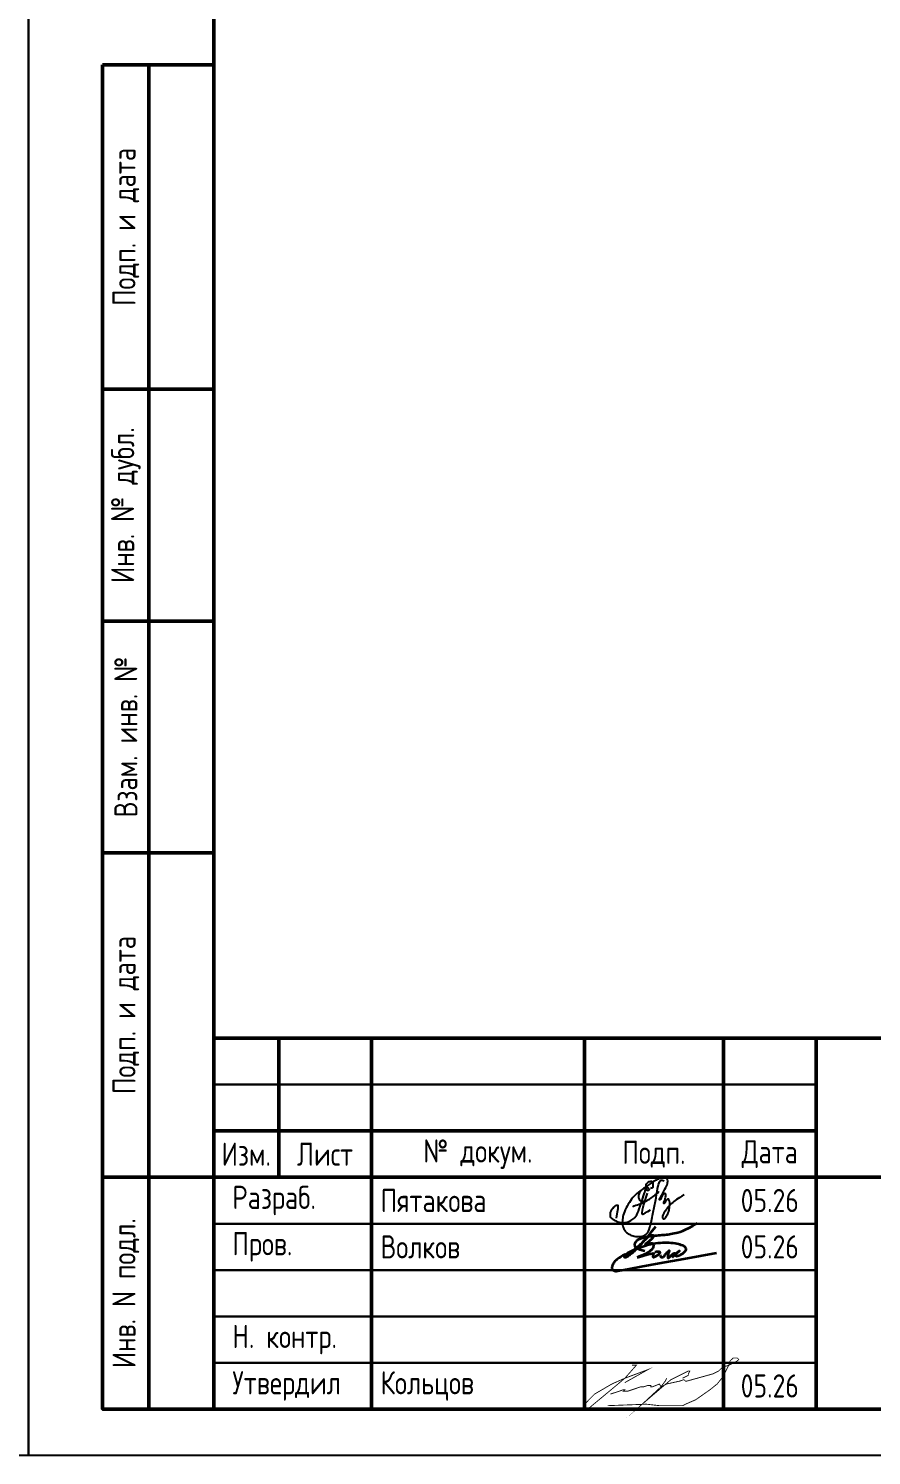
# Model space of a CAD drawing. Header units: millimetres. Extents: x -1533 to 5846, y -90 to 586.
# Drawn here: x -1050 to -959, y 0 to 153.9 of the extents above; entities that cross this region are included whole.
import ezdxf

# ---------------------------------------------------------------- set-up
doc = ezdxf.new("R2010")
doc.units = ezdxf.units.MM
doc.styles.add('Gost_type_A', font='GOST_A.TTF')

# ---------------------------------------------------------------- blocks, each defined once
blk = doc.blocks.new('Штамп левый нижний')
at = {"lineweight": 50}
for points in [[(-12, 145), (-7, 145), (-7, 110), (-12, 110)], [(-7, 145), (0, 145), (0, 110), (-7, 110)], [(-12, 110), (-7, 110), (-7, 85), (-12, 85)], [(-7, 110), (0, 110), (0, 85), (-7, 85)], [(-12, 85), (-7, 85), (-7, 60), (-12, 60)], [(-7, 85), (0, 85), (0, 60), (-7, 60)], [(-12, 60), (-7, 60), (-7, 25), (-12, 25)], [(-7, 60), (0, 60), (0, 25), (-7, 25)], [(-12, 25), (-7, 25), (-7, 0), (-12, 0)], [(-7, 25), (0, 25), (0, 0), (-7, 0)]]:
    blk.add_lwpolyline(points, close=True, dxfattribs=at)
at = {"char_height": 2.5, "attachment_point": 5, "rotation": 90, "style": 'Gost_type_A'}
for s, insert, width in [('Подп. и дата', (-9.5, 127.5), 35), ('Инв. № дубл.', (-9.5, 97.5), 25), ('Взам. инв. №', (-9.5, 72.5), 25), ('Подп. и дата', (-9.5, 42.5), 35), ('Инв. N подл.', (-9.5, 12.5), 25)]:
    blk.add_mtext(s, dxfattribs=dict(at, insert=insert, width=width))
blk = doc.blocks.new('Формат_А4')
blk.add_lwpolyline([(0, 297), (0, 0), (-210, 0), (-210, 297)], close=True)
at = {"lineweight": 50}
blk.add_lwpolyline([(-190, 292), (-5, 292), (-5, 5), (-190, 5)], close=True, dxfattribs=at)
blk = doc.blocks.new('Штамп большой нижний текстовый')
for points in [[(-185, 40), (-178, 40), (-178, 35), (-185, 35)], [(-178, 40), (-168, 40), (-168, 35), (-178, 35)], [(-168, 40), (-145, 40), (-145, 35), (-168, 35)], [(-145, 40), (-130, 40), (-130, 35), (-145, 35)], [(-130, 40), (-120, 40), (-120, 35), (-130, 35)], [(-185, 35), (-178, 35), (-178, 30), (-185, 30)], [(-178, 35), (-168, 35), (-168, 30), (-178, 30)], [(-168, 35), (-145, 35), (-145, 30), (-168, 30)], [(-145, 35), (-130, 35), (-130, 30), (-145, 30)], [(-130, 35), (-120, 35), (-120, 30), (-130, 30)], [(-185, 25), (-168, 25), (-168, 20), (-185, 20)], [(-168, 25), (-145, 25), (-145, 20), (-168, 20)], [(-145, 25), (-130, 25), (-130, 20), (-145, 20)], [(-130, 25), (-120, 25), (-120, 20), (-130, 20)], [(-185, 20), (-168, 20), (-168, 15), (-185, 15)], [(-168, 20), (-145, 20), (-145, 15), (-168, 15)], [(-145, 20), (-130, 20), (-130, 15), (-145, 15)], [(-130, 20), (-120, 20), (-120, 15), (-130, 15)], [(-185, 15), (-168, 15), (-168, 10), (-185, 10)], [(-168, 15), (-145, 15), (-145, 10), (-168, 10)], [(-145, 15), (-130, 15), (-130, 10), (-145, 10)], [(-130, 15), (-120, 15), (-120, 10), (-130, 10)], [(-185, 10), (-168, 10), (-168, 5), (-185, 5)], [(-168, 10), (-145, 10), (-145, 5), (-168, 5)], [(-145, 10), (-130, 10), (-130, 5), (-145, 5)], [(-130, 10), (-120, 10), (-120, 5), (-130, 5)], [(-185, 5), (-168, 5), (-168, 0), (-185, 0)], [(-168, 5), (-145, 5), (-145, 0), (-168, 0)], [(-145, 5), (-130, 5), (-130, 0), (-145, 0)], [(-130, 5), (-120, 5), (-120, 0), (-130, 0)]]:
    blk.add_lwpolyline(points, close=True)
at = {"lineweight": 50}
for points in [[(-185, 40), (-120, 40), (-120, 30), (-185, 30)], [(-178, 40), (-168, 40), (-168, 30), (-178, 30)], [(-145, 40), (-130, 40), (-130, 30), (-145, 30)], [(-120, 25), (0, 25), (0, 40), (-120, 40)], [(-185, 30), (-178, 30), (-178, 25), (-185, 25)], [(-178, 30), (-168, 30), (-168, 25), (-178, 25)], [(-168, 30), (-145, 30), (-145, 25), (-168, 25)], [(-145, 30), (-130, 30), (-130, 25), (-145, 25)], [(-130, 30), (-120, 30), (-120, 25), (-130, 25)], [(-185, 25), (-168, 25), (-168, 0), (-185, 0)], [(-168, 25), (-145, 25), (-145, 0), (-168, 0)], [(-145, 25), (-130, 25), (-130, 0), (-145, 0)], [(-130, 25), (-120, 25), (-120, 0), (-130, 0)], [(-120, 25), (-50, 25), (-50, 0), (-120, 0)]]:
    blk.add_lwpolyline(points, close=True, dxfattribs=at)
at = {"char_height": 2.5, "style": 'Gost_type_A'}
for s, insert, width, attachment_point in [('Изм.', (-181.5, 27.5), 7, 5), ('Лист', (-173, 27.5), 10, 5), ('№ докум.', (-156.5, 27.5), 23, 5), ('Подп.', (-137.5, 27.5), 15, 5), ('Дата', (-125, 27.5), 10, 5), ('\\pxl0.8;Разраб.', (-185, 22.5), 17, 4), ('\\pxl0.8;Пров.', (-185, 17.5), 17, 4), ('\\pxl0.8;Н. контр.', (-185, 7.5), 17, 4), ('\\pxl0.8;Утвердил', (-185, 2.5), 17, 4)]:
    blk.add_mtext(s, dxfattribs=dict(at, insert=insert, width=width, attachment_point=attachment_point))
blk = doc.blocks.new('Сотрудник 7_1')
at = {"lineweight": 35}
for points in [[(5.51, 4.62), (4.98, 3.97), (4.54, 3.43), (4.18, 3.01), (3.9, 2.68), (3.67, 2.43), (3.49, 2.24), (3.34, 2.09), (3.21, 1.97), (3.08, 1.86), (2.97, 1.76), (2.86, 1.67), (2.76, 1.6), (2.67, 1.53), (2.59, 1.47), (2.52, 1.42), (2.45, 1.38), (2.4, 1.35), (2.35, 1.33), (2.31, 1.31), (2.28, 1.3), (2.25, 1.3), (2.23, 1.3), (2.21, 1.31), (2.2, 1.31), (2.19, 1.33), (2.18, 1.34), (2.18, 1.36), (2.18, 1.38), (2.18, 1.4), (2.19, 1.42), (2.2, 1.45), (2.22, 1.48), (2.25, 1.51), (2.28, 1.55), (2.32, 1.59), (2.36, 1.63), (2.42, 1.67), (2.49, 1.72), (2.56, 1.78), (2.65, 1.84), (2.75, 1.9), (2.87, 1.97), (2.99, 2.04), (3.12, 2.12), (3.25, 2.21), (3.39, 2.3), (3.53, 2.41), (3.67, 2.52), (3.81, 2.64), (3.94, 2.77), (4.07, 2.9), (4.2, 3.03), (4.32, 3.15), (4.44, 3.27), (4.55, 3.37), (4.65, 3.46), (4.74, 3.54), (4.82, 3.6), (4.9, 3.64), (4.97, 3.68), (5.03, 3.7), (5.08, 3.72), (5.13, 3.73), (5.17, 3.73), (5.21, 3.73), (5.24, 3.73), (5.26, 3.73), (5.28, 3.72), (5.3, 3.71), (5.31, 3.7), (5.32, 3.68), (5.33, 3.66), (5.33, 3.64), (5.32, 3.61), (5.32, 3.58), (5.3, 3.54), (5.28, 3.5), (5.25, 3.46), (5.21, 3.41), (5.16, 3.36), (5.1, 3.3), (5.03, 3.23), (4.96, 3.17), (4.88, 3.1), (4.8, 3.04), (4.72, 2.98), (4.65, 2.92), (4.59, 2.87), (4.53, 2.83), (4.49, 2.8), (4.46, 2.77), (4.43, 2.76), (4.42, 2.75), (4.42, 2.74), (4.43, 2.75), (4.45, 2.75), (4.49, 2.76), (4.53, 2.78), (4.58, 2.8), (4.64, 2.82), (4.7, 2.84), (4.76, 2.85), (4.83, 2.86), (4.89, 2.87), (4.95, 2.88), (5.01, 2.87), (5.06, 2.87), (5.11, 2.85), (5.15, 2.84), (5.19, 2.81), (5.22, 2.78), (5.25, 2.75), (5.27, 2.72), (5.29, 2.68), (5.3, 2.63), (5.3, 2.59), (5.3, 2.54), (5.29, 2.49), (5.27, 2.44), (5.26, 2.38), (5.23, 2.33), (5.2, 2.28), (5.17, 2.22), (5.12, 2.17), (5.07, 2.11), (5, 2.05), (4.92, 1.99), (4.83, 1.93), (4.73, 1.86), (4.6, 1.79), (4.47, 1.72), (4.31, 1.65), (4.15, 1.57), (3.96, 1.49), (3.76, 1.41), (3.54, 1.32)], [(4.39, 2), (4.09, 2.07), (3.85, 2.15), (3.67, 2.21), (3.55, 2.27), (3.46, 2.33), (3.4, 2.39), (3.37, 2.44), (3.35, 2.5), (3.33, 2.55), (3.32, 2.61), (3.31, 2.66), (3.31, 2.72), (3.31, 2.77), (3.32, 2.83), (3.34, 2.89), (3.36, 2.94), (3.39, 2.99), (3.43, 3.05), (3.48, 3.1), (3.54, 3.15), (3.6, 3.2), (3.67, 3.24), (3.74, 3.29), (3.82, 3.33), (3.91, 3.37), (4.01, 3.4), (4.11, 3.44), (4.22, 3.47), (4.34, 3.5), (4.47, 3.53), (4.62, 3.56), (4.77, 3.58), (4.93, 3.61), (5.11, 3.63), (5.29, 3.65), (5.48, 3.67), (5.67, 3.69), (5.85, 3.71), (6.04, 3.72), (6.21, 3.74), (6.38, 3.76), (6.55, 3.77), (6.71, 3.79), (6.86, 3.81), (7.02, 3.83), (7.19, 3.86), (7.36, 3.89), (7.54, 3.92), (7.74, 3.96), (7.95, 4.01), (8.19, 4.09), (8.47, 4.19), (8.78, 4.33), (9.15, 4.51), (9.57, 4.74), (10.05, 5.03)], [(6.04, 1.58), (6.05, 1.53), (6.06, 1.49), (6.06, 1.46), (6.07, 1.43), (6.09, 1.4), (6.1, 1.38), (6.12, 1.36), (6.14, 1.35), (6.16, 1.33), (6.19, 1.33), (6.22, 1.33), (6.25, 1.33), (6.28, 1.33), (6.31, 1.34), (6.34, 1.36), (6.37, 1.38), (6.4, 1.4), (6.43, 1.43), (6.46, 1.46), (6.49, 1.5), (6.52, 1.53), (6.55, 1.57), (6.58, 1.62), (6.62, 1.66), (6.65, 1.71), (6.69, 1.75), (6.73, 1.8), (6.78, 1.84), (6.82, 1.88), (6.85, 1.92), (6.89, 1.95), (6.92, 1.98), (6.95, 2.01), (6.97, 2.03), (6.98, 2.05), (7, 2.06), (7, 2.06), (7.01, 2.06), (7.01, 2.05), (7, 2.03), (7, 2), (6.99, 1.96), (6.97, 1.93), (6.96, 1.88), (6.94, 1.83), (6.93, 1.79), (6.91, 1.74), (6.9, 1.69), (6.89, 1.64), (6.88, 1.6), (6.87, 1.56), (6.86, 1.53), (6.85, 1.49), (6.84, 1.46), (6.84, 1.43), (6.84, 1.41), (6.84, 1.38), (6.84, 1.36), (6.84, 1.35), (6.84, 1.33), (6.84, 1.32), (6.85, 1.31), (6.86, 1.3), (6.86, 1.29), (6.87, 1.29), (6.88, 1.28), (6.89, 1.28), (6.9, 1.27), (6.91, 1.27), (6.92, 1.27), (6.93, 1.28), (6.95, 1.28), (6.96, 1.29), (6.97, 1.29), (6.98, 1.3), (7, 1.32), (7.03, 1.34), (7.06, 1.37), (7.1, 1.41), (7.15, 1.45), (7.21, 1.5), (7.27, 1.56), (7.34, 1.62), (7.41, 1.68), (7.48, 1.73), (7.54, 1.77), (7.58, 1.79), (7.6, 1.79), (7.61, 1.77), (7.59, 1.72), (7.57, 1.67), (7.54, 1.61), (7.5, 1.54), (7.46, 1.48), (7.43, 1.43), (7.41, 1.4), (7.4, 1.38), (7.41, 1.38), (7.42, 1.4), (7.45, 1.43), (7.49, 1.48), (7.54, 1.53), (7.6, 1.59), (7.66, 1.66), (7.73, 1.72), (7.81, 1.79), (7.88, 1.85), (7.95, 1.9), (8.01, 1.95), (8.06, 1.99), (8.09, 2.01), (8.11, 2.02), (8.1, 2.02), (8.07, 1.99), (8.03, 1.96), (7.98, 1.91), (7.92, 1.86), (7.87, 1.81), (7.81, 1.76), (7.76, 1.71), (7.73, 1.67), (7.7, 1.64), (7.68, 1.61), (7.67, 1.58), (7.67, 1.56), (7.67, 1.54), (7.68, 1.53), (7.7, 1.51), (7.71, 1.5), (7.73, 1.49), (7.75, 1.48), (7.77, 1.48), (7.8, 1.47), (7.83, 1.47), (7.87, 1.48), (7.91, 1.48), (7.96, 1.5), (8.01, 1.51), (8.07, 1.53), (8.13, 1.55), (8.19, 1.58), (8.26, 1.62), (8.33, 1.66), (8.4, 1.71), (8.48, 1.76), (8.55, 1.82), (8.63, 1.89), (8.69, 1.95), (8.75, 2.02), (8.79, 2.1), (8.82, 2.17), (8.83, 2.24), (8.81, 2.31), (8.78, 2.37), (8.72, 2.44), (8.65, 2.5), (8.56, 2.56), (8.44, 2.61), (8.31, 2.66), (8.17, 2.71), (8, 2.75), (7.83, 2.78), (7.64, 2.81), (7.44, 2.84), (7.22, 2.86), (7, 2.88), (6.77, 2.88), (6.53, 2.89), (6.29, 2.88), (6.04, 2.87), (5.79, 2.84), (5.52, 2.81), (5.25, 2.77), (4.97, 2.71), (4.68, 2.64), (4.38, 2.55), (4.06, 2.44), (3.74, 2.32), (3.42, 2.2), (3.11, 2.06), (2.8, 1.92), (2.51, 1.78), (2.25, 1.65), (2.01, 1.52), (1.8, 1.4), (1.62, 1.29), (1.47, 1.18), (1.35, 1.09), (1.24, 0.99), (1.15, 0.91), (1.08, 0.82), (1.02, 0.74), (0.97, 0.65), (0.93, 0.57), (0.89, 0.49), (0.86, 0.41), (0.84, 0.34), (0.83, 0.27), (0.82, 0.21), (0.82, 0.15), (0.83, 0.11), (0.84, 0.07), (0.85, 0.04), (0.87, 0.01), (0.89, -0.01), (0.91, -0.03), (0.94, -0.05), (0.97, -0.07), (1, -0.08), (1.03, -0.1), (1.07, -0.11), (1.1, -0.12), (1.13, -0.13), (1.17, -0.14), (1.2, -0.15), (1.24, -0.15), (1.29, -0.15), (1.47, -0.12), (1.9, -0.04), (2.7, 0.1), (3.99, 0.34), (5.91, 0.69), (8.58, 1.18), (12.12, 1.82)], [(3.54, 1.32), (4.17, 1.5), (4.63, 1.63), (4.96, 1.71), (5.17, 1.76), (5.28, 1.77), (5.33, 1.76), (5.34, 1.73), (5.32, 1.7), (5.3, 1.66), (5.28, 1.62), (5.27, 1.58), (5.26, 1.55), (5.25, 1.51), (5.24, 1.48), (5.24, 1.45), (5.24, 1.42), (5.24, 1.4), (5.25, 1.39), (5.26, 1.37), (5.27, 1.36), (5.29, 1.36), (5.31, 1.36), (5.33, 1.36), (5.35, 1.36), (5.39, 1.37), (5.42, 1.38), (5.46, 1.4), (5.49, 1.41), (5.54, 1.43), (5.58, 1.45), (5.62, 1.48), (5.67, 1.51), (5.72, 1.54), (5.76, 1.57), (5.81, 1.61), (5.85, 1.64), (5.89, 1.68), (5.93, 1.72), (5.96, 1.75), (5.99, 1.78), (6, 1.81), (6.02, 1.83), (6.02, 1.86), (6.01, 1.87), (6, 1.89), (5.98, 1.9), (5.95, 1.91), (5.91, 1.92), (5.87, 1.92), (5.81, 1.92), (5.75, 1.92), (5.69, 1.92), (5.63, 1.91), (5.57, 1.9), (5.51, 1.89), (5.46, 1.88)]]:
    blk.add_lwpolyline(points, dxfattribs=at)

msp = doc.modelspace()

# ---------------------------------------------------------------- linework, layer by layer
at = {"const_width": 0.0934}
for points in [[(-984.86, 9.73), (-984.4, 9.73), (-985.64, 8.33), (-986.57, 7.55), (-988.52, 5.93), (-989.64, 5), (-990, 5), (-990, 5.22), (-989.84, 5.68), (-988.91, 6.62), (-987.04, 7.71), (-985.64, 8.33), (-983.15, 9.26), (-985.64, 7.86)], [(-987.2, 6.62), (-986.26, 6.93), (-985.8, 7.09), (-985.64, 7.09), (-985.8, 6.93), (-985.64, 6.93), (-985.33, 6.93), (-983.93, 7.4), (-983.62, 7.4), (-983.15, 7.55), (-982.84, 7.55), (-982.84, 7.4), (-982.68, 7.4), (-981.9, 7.71), (-981.75, 7.4), (-981.13, 7.71), (-979.72, 8.02), (-979.26, 8.18), (-979.1, 8.02), (-978.95, 8.02), (-976.14, 8.8), (-975.52, 9.11), (-975.21, 9.42), (-974.9, 9.58), (-974.43, 9.73), (-973.81, 10.04), (-973.5, 10.2), (-973.34, 10.35), (-973.5, 10.51), (-973.81, 10.51), (-973.96, 10.51), (-974.28, 10.2), (-974.43, 9.73), (-975.05, 8.49), (-975.68, 7.71), (-976.45, 7.09), (-978.01, 6), (-979.1, 5.53), (-979.41, 5.37), (-981.9, 5.37), (-983.31, 5.53), (-987.51, 5.37)], [(-981.13, 8.33), (-981.28, 8.02), (-981.75, 7.4), (-983.77, 5.53), (-980.66, 8.18), (-978.79, 9.11), (-978.63, 9.11), (-978.79, 8.8), (-978.79, 8.64), (-979.41, 8.33)]]:
    msp.add_lwpolyline(points, dxfattribs=at)
for points in [[(-986.56, 25.61), (-986.34, 26.72), (-986.34, 26.91), (-986.41, 27), (-986.58, 26.94), (-986.68, 26.94), (-986.86, 26.78), (-987.19, 26.35), (-987.24, 26.02), (-987.24, 25.72), (-987.14, 25.61), (-986.7, 25.32), (-986.31, 25.16), (-986, 25.1), (-985.55, 25.1), (-984.99, 25.31), (-984.53, 25.63), (-984.19, 26.23), (-983.77, 27.53), (-983.46, 28.55), (-983.4, 28.71), (-983.32, 28.85), (-983.23, 28.92), (-983.17, 28.92), (-983.05, 28.76), (-983, 28.65), (-983.1, 28.55), (-983.18, 28.55), (-983.29, 28.62), (-983.35, 28.89), (-983.35, 29.05), (-983.35, 29.24), (-983.24, 29.39), (-983.12, 29.49), (-982.93, 29.58), (-982.74, 29.58), (-982.62, 29.51), (-982.62, 29.38), (-982.62, 29.15), (-982.62, 28.89), (-982.7, 28.81), (-982.8, 28.81), (-982.86, 28.87)], [(-979.23, 28.11), (-979.63, 27.88), (-980.07, 27.62), (-980.63, 27.16), (-981.04, 26.77), (-981.39, 26.21), (-981.55, 25.88), (-981.58, 25.73), (-981.58, 25.6), (-981.54, 25.54), (-981.45, 25.5), (-981.35, 25.54), (-981.27, 25.61), (-980.98, 26.11), (-980.86, 26.35), (-980.86, 26.56), (-980.8, 26.85), (-980.8, 27.17), (-980.8, 27.43), (-980.88, 27.61), (-980.94, 27.66), (-981.02, 27.66), (-981.13, 27.55), (-981.25, 27.42), (-981.35, 27.25), (-981.41, 27.17), (-981.48, 27.17), (-981.38, 27.37), (-981.28, 27.69), (-981.2, 28), (-981.2, 28.19), (-981.3, 28.27), (-981.37, 28.27), (-981.46, 28.18), (-981.56, 28.1), (-981.66, 27.94), (-981.74, 27.77), (-981.81, 27.61), (-981.86, 27.54), (-981.92, 27.6), (-981.85, 27.76), (-981.25, 28.78), (-981.01, 29.35), (-981.01, 29.72), (-981.1, 29.96), (-981.27, 30.07), (-981.69, 29.96), (-982.15, 29.76), (-982.63, 29.5), (-983.58, 28.82), (-984.4, 28.28), (-984.91, 27.67), (-985.4, 26.93), (-985.82, 26.05), (-985.9, 25.44), (-985.9, 24.86), (-985.78, 24.41), (-985.53, 24.09), (-985.28, 23.91), (-984.9, 23.72), (-984.38, 23.59), (-983.73, 23.59), (-983.23, 23.91), (-982.95, 24.43), (-982.59, 26.13), (-982.33, 27.38), (-982.1, 28.93), (-981.9, 29.6), (-981.77, 29.7), (-981.57, 29.7), (-981.39, 29.61)], [(-984.78, 26.83), (-984.58, 26.95), (-984.13, 27.09), (-983.31, 27.43), (-982.9, 27.69), (-982.33, 28.13), (-982.05, 28.36), (-981.96, 28.5)], [(-983.23, 28.91), (-983.29, 28.97), (-983.54, 28.88), (-983.94, 28.54), (-984.17, 28.17), (-984.17, 27.74), (-984.06, 27.55), (-983.81, 27.43), (-983.43, 27.4)], [(-982.91, 26.45), (-983.37, 26.2), (-983.53, 26.06), (-983.63, 26), (-983.74, 26), (-983.78, 26.07), (-983.78, 26.28), (-983.64, 26.99), (-983.19, 28.3)]]:
    msp.add_open_spline(points, degree=3)

# ---------------------------------------------------------------- block references
at = {"color": 1}
for name, p in [('Формат_А4', (-1050, 0)), ('Формат_А4', (-840, 0)), ('Штамп левый нижний', (-1030, 5)), ('Штамп большой нижний текстовый', (-845, 5))]:
    msp.add_blockref(name, p, dxfattribs=at)
msp.add_blockref('Сотрудник 7_1', (-987.86, 20.04))

# ---------------------------------------------------------------- texts
at = {"char_height": 2.5, "style": 'Gost_type_A'}
for s, insert, width, attachment_point in [('Пятакова', (-1012, 27.5), 22, 4), ('05.26', (-970, 27.5), 10, 5), ('Волков', (-1012, 22.5), 22, 4), ('05.26', (-970, 22.5), 10, 5), ('Кольцов', (-1012, 7.5), 22, 4), ('05.26', (-970, 7.5), 10, 5)]:
    msp.add_mtext(s, dxfattribs=dict(at, insert=insert, width=width, attachment_point=attachment_point))

doc.saveas('drawing.dxf')
